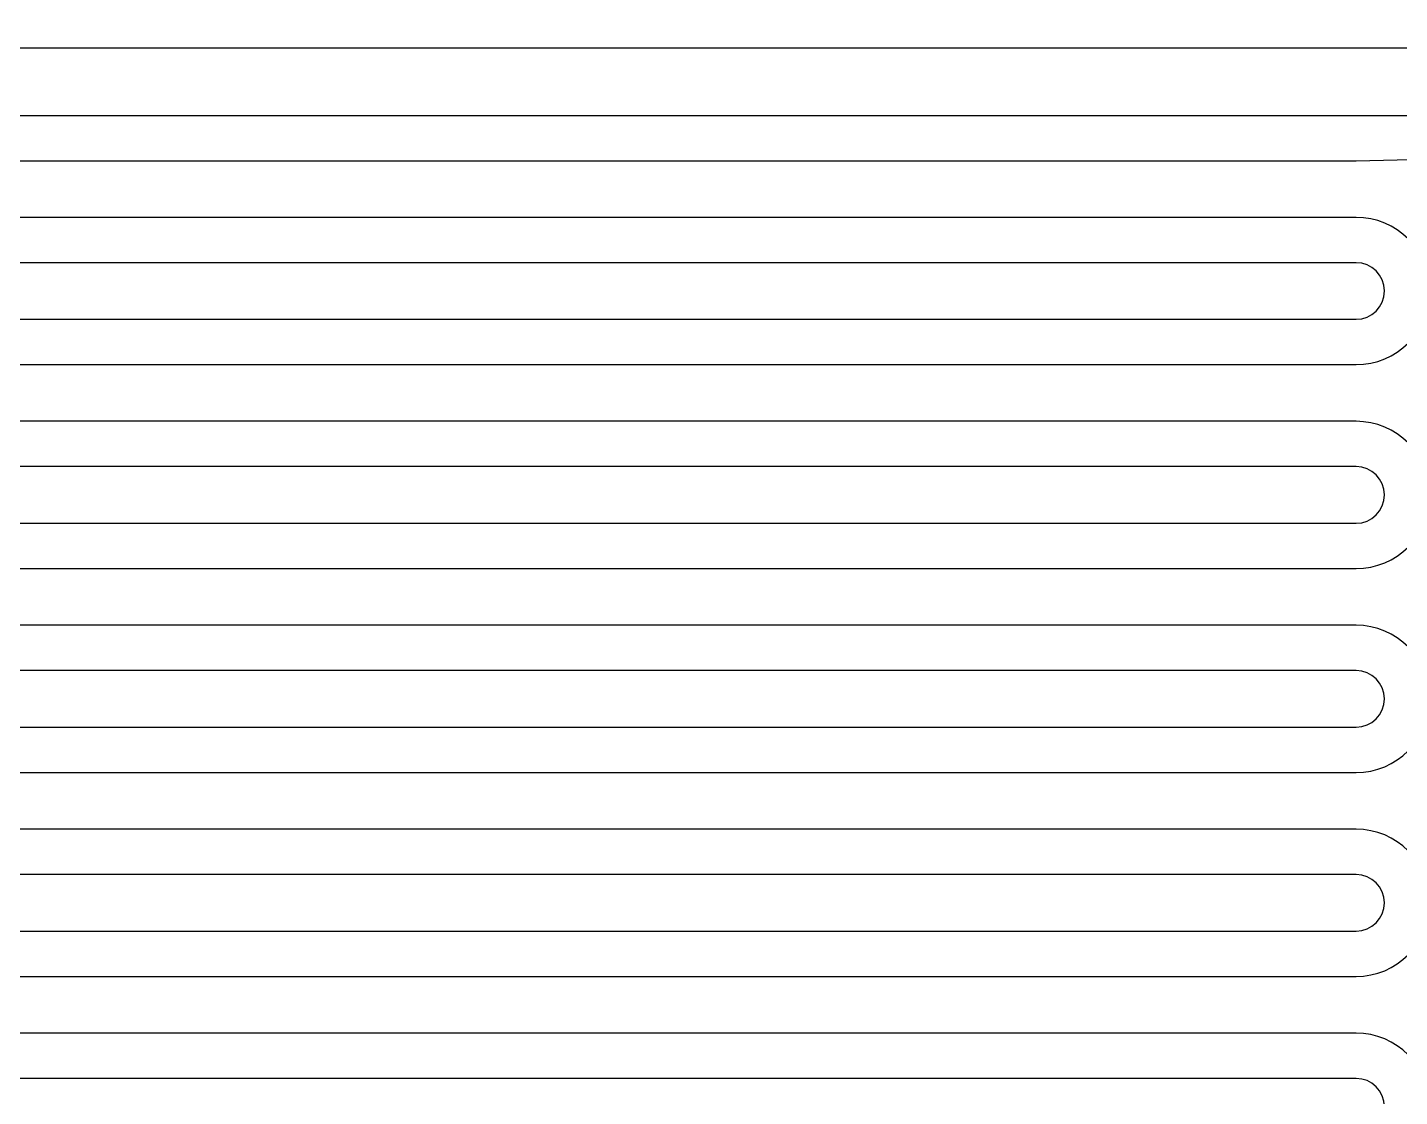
# Model space of a CAD drawing. Header units: inches. Extents: x -43479 to 56521, y -44741 to 59530.
# Drawn here: x 20377 to 24010, y 32573 to 35404 of the extents above; entities that cross this region are included whole.
import ezdxf

# ---------------------------------------------------------------- set-up
doc = ezdxf.new("R2010")
doc.units = ezdxf.units.IN
doc.header["$MEASUREMENT"] = 0

# ---------------------------------------------------------------- blocks, each defined once
blk = doc.blocks.new('kanishk_spiralEditV1')
for points in [[(3645, 8129.3, -1), (3645, 7979.3), (-1405, 7979.3, 1)], [(-1405, 7589.3), (3645, 7589.3, -1), (3645, 7439.3), (-1405, 7439.3, 1)], [(-1405, 7049.3), (3645, 7049.3, -1), (3645, 6899.3), (-1405, 6899.3, 1)], [(-1405, 6509.3), (3645, 6509.3, -1), (3645, 6359.3), (-1405, 6359.3, 1)], [(-1405, 5969.3), (3645, 5969.3, -1), (3645, 5819.3), (-1405, 5819.3, 1)], [(-1405, 5429.3), (3645, 5429.3), (5365, 5429.3), (5547.4, 5429.3), (5574.8, 5429.3), (5576.8, 5429.3), (5576.8, 5429.3), (5576.8, 5301.2), (5546.8, 5251.2), (5364.3, 5251.2), (-2520.5, 5251.2, -0.414214)], [(3645, 8249.3, -1), (3645, 7859.3), (-1405, 7859.3, 1), (-1405, 7709.3), (3645, 7709.3, -1), (3645, 7319.3), (-1405, 7319.3, 1), (-1405, 7169.3), (3645, 7169.3, -1), (3645, 6779.3), (-1405, 6779.3, 1), (-1405, 6629.3), (3645, 6629.3, -1), (3645, 6239.3), (-1405, 6239.3, 1), (-1405, 6089.3), (3645, 6089.3, -1), (3645, 5699.3), (-1405, 5699.3, 1), (-1405, 5549.3), (3645, 5549.3), (5382.9, 5507.5), (5576.8, 5507.5)]]:
    blk.add_lwpolyline(points, format="xyb")

msp = doc.modelspace()

# ---------------------------------------------------------------- linework, layer by layer
msp.add_circle((6520.5, 9529.6), 50000)

# ---------------------------------------------------------------- block references
at = {"xscale": -1, "rotation": 180}
msp.add_blockref('kanishk_spiralEditV1', (20250, 40600), dxfattribs=at)

doc.saveas('drawing.dxf')
